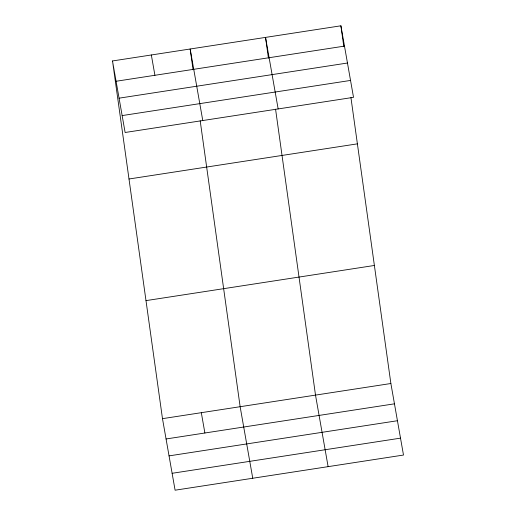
<?xml version="1.0" encoding="UTF-8"?>
<svg xmlns="http://www.w3.org/2000/svg" width="516" height="516" viewBox="0 0 516 516"><rect width="100%" height="100%" fill="white"/><g stroke="black" fill="none" stroke-linecap="round" stroke-linejoin="round"><path stroke-width="0.77" d="M112.507 60.953L340.902 25.8L353.518 97.337L125.124 132.489L112.507 60.953L162.482 418.663L175.098 490.2L403.493 455.048L390.876 383.511L350.932 97.582M116.087 81.264L344.482 46.111M119.073 98.169L347.468 63.017M122.144 115.584L350.538 80.431M129 178.994L357.395 143.848M145.989 300.622L374.384 265.469M162.482 418.663L390.876 383.511M166.062 438.974L394.456 403.822M169.048 455.88L397.436 420.727M172.118 473.295L400.513 438.142M278.15 108.934L265.534 37.397L268.43 58.14M328.118 466.651L315.508 395.114L275.563 109.186M202.775 120.538L190.165 49.001L193.061 69.737M252.75 478.248L240.14 406.711L200.189 120.783M151.336 54.973L154.916 75.284M201.311 412.69L204.891 433.001M340.902 25.8L343.798 46.537"/></g></svg>
